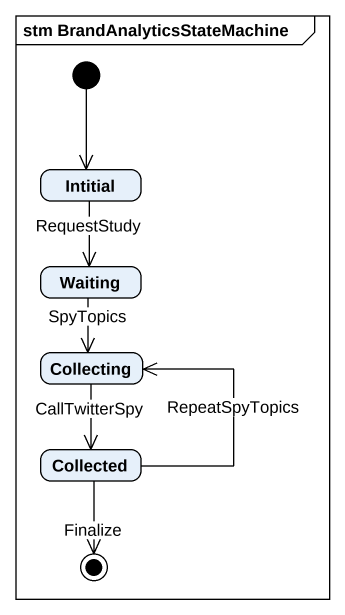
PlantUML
@startuml
mainframe stm BrandAnalyticsStateMachine
hide empty description
state Intitial
state Waiting
state Collecting
state Collected
[*] --> Intitial
Intitial --> Waiting : RequestStudy
Waiting --> Collecting : SpyTopics
Collecting --> Collected : CallTwitterSpy
Collected -up-> Collecting : RepeatSpyTopics
Collected --> [*] : Finalize
@enduml
